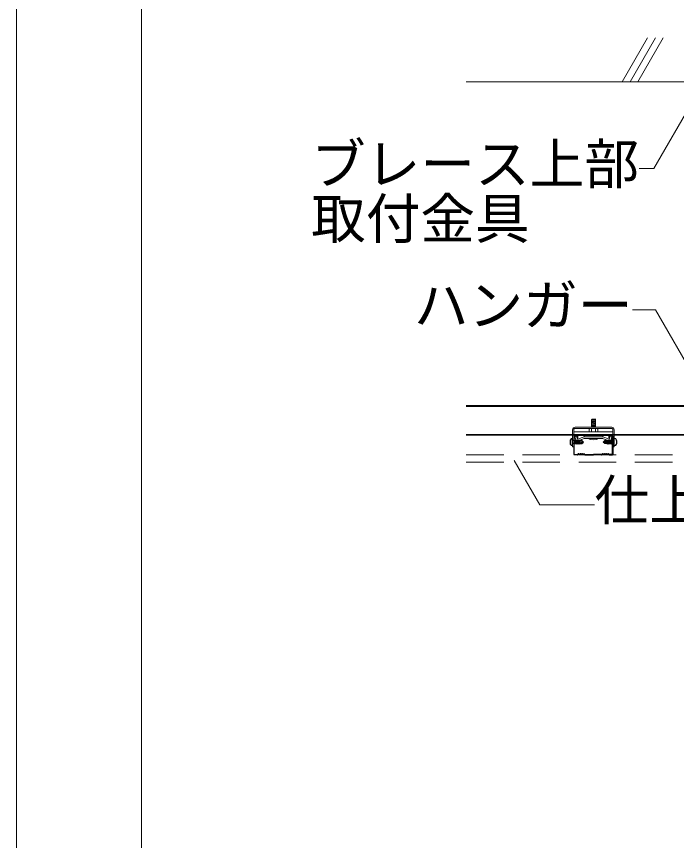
# Model space of a CAD drawing. Units: millimetres, scale not verified. Extents: x -7800 to 7800, y -5387 to 5300.
# Drawn here: x -7800 to -6955, y 170 to 1224 of the extents above; entities that cross this region are included whole.
import ezdxf
from ezdxf.enums import TextEntityAlignment as Align

# ---------------------------------------------------------------- set-up
doc = ezdxf.new("R2010")
doc.units = ezdxf.units.MM
doc.header["$LTSCALE"] = 40
doc.linetypes.add('DASHED1', pattern=[1.8, 1.2, -0.6])
doc.linetypes.add('DASHED2', pattern=[3, 2, -1])
for name, color, linetype, lineweight in [('7-2_野縁受け', 3, 'Continuous', 18), ('7-3_野縁', 2, 'Continuous', 25), ('7-6_文字', 7, 'Continuous', 18), ('7-9_躯体他', 4, 'Continuous', 9), ('7-A_クリップ', 7, 'Continuous', 18), ('7-B_補強金具・金具・その他', 3, 'Continuous', 18), ('7-C_ビス・アンカーボルト・強調図形', 2, 'Continuous', 25), ('7-D_パネル', 4, 'Continuous', 9), ('F-3_野縁', 3, 'Continuous', 18)]:
    doc.layers.add(name, color=color, linetype=linetype, lineweight=lineweight)
doc.styles.add('ＭＳ ゴシック', font='')
doc.styles.get('ＭＳ ゴシック').set_extended_font_data('MS Gothic')

msp = doc.modelspace()

# ---------------------------------------------------------------- linework, layer by layer
at = {"layer": '7-2_野縁受け'}
for p, q in [((-7223.98, 726.27), (-6933.73, 726.27)), ((-7223.98, 725.07), (-6933.73, 725.07)), ((-7223.98, 689.47), (-6933.73, 689.47)), ((-7223.98, 688.27), (-6933.73, 688.27))]:
    msp.add_line(p, q, dxfattribs=at)
at = {"layer": '7-2_野縁受け', "linetype": 'DASHED1'}
for p, q in [((-7086.09, 689.47), (-7036.12, 689.47)), ((-7086.09, 688.27), (-7036.12, 688.27))]:
    msp.add_line(p, q, dxfattribs=at)
at = {"layer": '7-3_野縁'}
for p, q in [((-7086.13, 687.27), (-7086.12, 664.31)), ((-7085.62, 664.29), (-7085.63, 687.27)), ((-7082.13, 688.27), (-7085.13, 688.27)), ((-7082.13, 687.77), (-7085.13, 687.77)), ((-7081.63, 685.27), (-7081.63, 687.27)), ((-7081.13, 685.27), (-7081.13, 687.27)), ((-7041.12, 685.27), (-7041.12, 687.27)), ((-7040.62, 685.27), (-7040.62, 687.27)), ((-7040.12, 688.27), (-7037.12, 688.27)), ((-7040.12, 687.77), (-7037.12, 687.77)), ((-7036.62, 664.29), (-7036.62, 687.27)), ((-7036.12, 687.27), (-7036.12, 664.31)), ((-7081.63, 685.27), (-7081.13, 685.27)), ((-7040.62, 685.27), (-7041.12, 685.27)), ((-7081.19, 663.92), (-7080.48, 664.62)), ((-7080.48, 664.62), (-7081.19, 663.92)), ((-7072.77, 664.62), (-7072.06, 663.92)), ((-7049.48, 664.62), (-7050.18, 663.92)), ((-7041.06, 663.92), (-7041.77, 664.62)), ((-7041.77, 664.62), (-7041.06, 663.92)), ((-7085.13, 663.77), (-7081.54, 663.77)), ((-7085.13, 663.77), (-7081.54, 663.77)), ((-7081.54, 663.27), (-7085.13, 663.27)), ((-7081.54, 663.27), (-7085.13, 663.27)), ((-7080.13, 664.27), (-7080.83, 663.56)), ((-7080.13, 664.27), (-7080.83, 663.56)), ((-7073.13, 664.27), (-7072.42, 663.56)), ((-7071.71, 663.77), (-7061.12, 663.77)), ((-7071.71, 663.27), (-7061.12, 663.27)), ((-7050.54, 663.77), (-7061.12, 663.77)), ((-7050.54, 663.27), (-7061.12, 663.27)), ((-7049.12, 664.27), (-7049.83, 663.56)), ((-7042.12, 664.27), (-7041.42, 663.56)), ((-7042.12, 664.27), (-7041.42, 663.56)), ((-7037.12, 663.77), (-7040.71, 663.77)), ((-7037.12, 663.77), (-7040.71, 663.77)), ((-7040.71, 663.27), (-7037.12, 663.27)), ((-7040.71, 663.27), (-7037.12, 663.27))]:
    msp.add_line(p, q, dxfattribs=at)
for centre, radius, start, end in [((-7085.13, 687.27), 1, 90.00299, 180.00299), ((-7085.13, 687.27), 0.5, 90.00299, 180.00299), ((-7082.13, 687.27), 1, 0.00299, 90.00299), ((-7082.13, 687.27), 0.5, 0.00299, 90.00299), ((-7040.12, 687.27), 1, 89.99699, 179.99699), ((-7040.12, 687.27), 0.5, 89.99699, 179.99699), ((-7037.12, 687.27), 1, 359.99699, 89.99699), ((-7037.12, 687.27), 0.5, 359.99699, 89.99699), ((-7080.13, 664.27), 0.5, 46.39717, 135), ((-7078.88, 665.58), 1.31, 226.39717, 313.60281), ((-7077.63, 664.27), 0.5, 36.86989, 133.60281), ((-7076.63, 665.02), 0.75, 216.86989, 323.1301), ((-7075.63, 664.27), 0.5, 36.86989, 143.1301), ((-7075.63, 664.27), 0.5, 46.39717, 143.1301), ((-7074.38, 665.58), 1.31, 226.39717, 313.60281), ((-7073.13, 664.27), 0.5, 44.99998, 133.60281), ((-7049.12, 664.27), 0.5, 46.39719, 135.00002), ((-7047.87, 665.58), 1.31, 226.39719, 313.60283), ((-7046.62, 664.27), 0.5, 36.8699, 143.13011), ((-7046.62, 664.27), 0.5, 36.8699, 133.60283), ((-7045.62, 665.02), 0.75, 216.8699, 323.13011), ((-7044.62, 664.27), 0.5, 46.39719, 143.13011), ((-7043.37, 665.58), 1.31, 226.39719, 313.60283), ((-7042.12, 664.27), 0.5, 45, 133.60283), ((-7085.13, 664.27), 1, 177.476, 270), ((-7085.13, 664.27), 1, 177.476, 270), ((-7085.13, 664.27), 0.5, 177.476, 270), ((-7085.13, 664.27), 0.5, 177.476, 270), ((-7081.54, 664.27), 0.5, 269.99998, 314.99998), ((-7081.54, 664.27), 0.5, 270, 314.99998), ((-7081.54, 664.27), 1, 270, 315), ((-7081.54, 664.27), 1, 270, 314.99998), ((-7078.88, 665.58), 1.81, 226.39717, 313.60281), ((-7076.63, 665.02), 1.25, 216.86989, 323.1301), ((-7074.38, 665.58), 1.81, 226.39717, 313.60281), ((-7071.71, 664.27), 1, 225, 270), ((-7071.71, 664.27), 0.5, 225, 270), ((-7050.54, 664.27), 0.5, 270, 315), ((-7050.54, 664.27), 1, 270, 315), ((-7047.87, 665.58), 1.81, 226.39719, 313.60283), ((-7045.62, 665.02), 1.25, 216.8699, 323.13011), ((-7043.37, 665.58), 1.81, 226.39719, 313.60283), ((-7040.71, 664.27), 1, 225, 270), ((-7040.71, 664.27), 1, 225.00002, 270), ((-7040.71, 664.27), 0.5, 225, 270), ((-7040.71, 664.27), 0.5, 225.00002, 270), ((-7037.12, 664.27), 1, 270, 2.524), ((-7037.12, 664.27), 1, 269.99997, 2.524), ((-7037.12, 664.27), 0.5, 270, 2.524), ((-7037.12, 664.27), 0.5, 269.99997, 2.524)]:
    msp.add_arc(centre, radius, start, end, dxfattribs=at)
at = {"layer": '7-6_文字'}
for p, q in [((-6933.79, 1116.03), (-6983.69, 1029.59)), ((-6983.69, 1029.59), (-7002.7, 1029.59)), ((-7011.1, 848.8), (-6981.65, 848.8)), ((-6925.95, 752.32), (-6981.65, 848.8)), ((-7162.68, 656.13), (-7129.83, 599.23)), ((-7059.75, 599.23), (-7129.83, 599.23))]:
    msp.add_line(p, q, dxfattribs=at)
at = {"layer": '7-9_躯体他'}
for p, q in [((-7024.1, 1140.74), (-6991.65, 1196.94)), ((-7014.1, 1140.74), (-6981.65, 1196.94)), ((-7004.1, 1140.74), (-6971.65, 1196.94)), ((-7223.98, 1140.74), (-4912.47, 1140.74))]:
    msp.add_line(p, q, dxfattribs=at)
at = {"layer": '7-A_クリップ'}
for p, q in [((-7058.09, 708.9), (-7064.09, 708.06)), ((-7064.09, 708.06), (-7063.34, 707.67)), ((-7058.09, 707.9), (-7064.09, 707.06)), ((-7064.09, 707.06), (-7063.34, 706.67)), ((-7063.34, 698.65), (-7063.34, 709.06)), ((-7063.34, 709.06), (-7058.84, 709.06)), ((-7058.09, 708.9), (-7058.84, 709.06)), ((-7058.84, 698.65), (-7058.84, 709.03)), ((-7058.09, 707.9), (-7058.84, 708.3)), ((-7058.09, 706.9), (-7058.84, 707.3)), ((-7066.59, 696.05), (-7066.59, 692.55)), ((-7065.93, 696.88), (-7066.4, 696.65)), ((-7065.93, 696.88), (-7066.4, 696.65)), ((-7065.59, 697.05), (-7056.59, 697.05)), ((-7065.24, 696.96), (-7063.59, 696.55)), ((-7065.24, 696.96), (-7063.59, 696.55)), ((-7063.59, 696.55), (-7063.59, 696.53)), ((-7063.59, 696.53), (-7063.59, 692.55)), ((-7058.09, 698.9), (-7059.9, 698.65)), ((-7058.87, 696.66), (-7058.59, 696.56)), ((-7058.09, 705.9), (-7058.84, 706.3)), ((-7058.09, 704.9), (-7058.84, 705.3)), ((-7058.09, 703.9), (-7058.84, 704.3)), ((-7058.09, 702.9), (-7058.84, 703.3)), ((-7058.09, 701.9), (-7058.84, 702.3)), ((-7058.09, 700.9), (-7058.84, 701.3)), ((-7058.09, 699.9), (-7058.84, 700.3)), ((-7058.09, 698.9), (-7058.84, 699.3)), ((-7056.95, 696.96), (-7058.59, 696.56)), ((-7056.95, 696.96), (-7058.59, 696.56)), ((-7056.27, 696.89), (-7055.8, 696.66)), ((-7056.27, 696.89), (-7055.8, 696.66)), ((-7055.59, 696.05), (-7055.59, 692.55)), ((-7086.09, 692.55), (-7086.09, 688.25)), ((-7086.09, 692.55), (-7036.12, 692.55)), ((-7086.09, 688.25), (-7036.12, 688.25)), ((-7082.89, 687.26), (-7085.05, 686.47)), ((-7083.85, 683.19), (-7085.05, 686.47)), ((-7083.65, 682.63), (-7085.05, 686.47)), ((-7081.45, 683.32), (-7082.89, 687.26)), ((-7073.09, 686.36), (-7081.45, 683.32)), ((-7073.09, 688.25), (-7073.09, 686.36)), ((-7073.09, 686.36), (-7061.09, 686.36)), ((-7066.59, 692.55), (-7055.59, 692.55)), ((-7049.1, 686.36), (-7061.09, 686.36)), ((-7049.1, 686.36), (-7061.09, 686.36)), ((-7049.1, 686.36), (-7061.09, 686.36)), ((-7049.1, 686.36), (-7041.7, 683.67)), ((-7049.09, 688.25), (-7049.09, 686.36)), ((-7038.49, 682.82), (-7037.43, 686.78)), ((-7080.68, 681.26), (-7072.99, 684.06)), ((-7054.09, 684.06), (-7068.09, 684.06)), ((-7061.09, 684.06), (-7051.95, 684.06)), ((-7061.09, 684.06), (-7051.36, 684.06)), ((-7061.09, 684.06), (-7049.88, 684.06)), ((-7051.61, 684.06), (-7049.88, 684.06)), ((-7051.12, 684.06), (-7049.2, 684.06)), ((-7045.96, 682.88), (-7049.2, 684.06)), ((-7041.51, 681.26), (-7046.7, 683.15)), ((-7041.99, 683.77), (-7040.74, 683.32))]:
    msp.add_line(p, q, dxfattribs=at)
for points in [[(-7058.09, 706.9), (-7064.09, 706.06), (-7063.34, 705.67)], [(-7058.09, 705.9), (-7064.09, 705.06), (-7063.34, 704.67)], [(-7058.09, 704.9), (-7064.09, 704.06), (-7063.34, 703.67)], [(-7058.09, 703.9), (-7064.09, 703.06), (-7063.34, 702.67)], [(-7058.09, 702.9), (-7064.09, 702.06), (-7063.34, 701.67)], [(-7058.09, 701.9), (-7064.09, 701.06), (-7063.34, 700.67)], [(-7058.09, 700.9), (-7064.09, 700.06), (-7063.34, 699.67)], [(-7058.09, 699.9), (-7064.09, 699.06), (-7063.34, 698.67)], [(-7058.87, 696.66), (-7058.59, 696.56), (-7058.59, 692.55)], [(-7081.45, 683.32), (-7082.89, 687.26), (-7085.05, 686.47)], [(-7040.74, 683.32), (-7039.65, 687.37), (-7037.43, 686.78)], [(-7061.09, 684.06), (-7072.31, 684.06), (-7072.99, 684.06)]]:
    msp.add_lwpolyline(points, dxfattribs=at)
for centre, radius, start, end in [((-7065.59, 696.05), 1, 90, 180), ((-7065.48, 695.99), 1, 75.942, 116.60205), ((-7065.48, 695.99), 1, 75.942, 116.60205), ((-7061.09, 690.55), 6.5, 70.01814, 112.61984), ((-7061.09, 690.55), 6.5, 70.01814, 112.61984), ((-7056.71, 695.99), 1, 63.73468, 103.86021), ((-7056.71, 695.99), 1, 63.73468, 103.86021), ((-7056.59, 696.05), 1, 0, 90), ((-7081.49, 683.42), 2.3, 199.99997, 299.99998), ((-7061.09, 698.06), 15.65, 243.43494, 296.56505), ((-7040.71, 683.42), 2.3, 245, 345)]:
    msp.add_arc(centre, radius, start, end, dxfattribs=at)
at = {"layer": '7-B_補強金具・金具・その他'}
for p, q in [((-7037.72, 698.65), (-7084.53, 698.65)), ((-7037.72, 697.05), (-7084.53, 697.05)), ((-7087.73, 695.45), (-7087.73, 673.65)), ((-7086.13, 695.45), (-7086.13, 673.65)), ((-7034.52, 695.45), (-7034.52, 673.65)), ((-7087.73, 673.65), (-7086.13, 673.65))]:
    msp.add_line(p, q, dxfattribs=at)
msp.add_lwpolyline([(-7036.12, 695.45), (-7036.12, 673.65), (-7034.52, 673.65)], dxfattribs=at)
for centre, radius, start, end in [((-7084.53, 695.45), 3.2, 90, 180.00244), ((-7084.53, 695.45), 1.6, 90, 180.00244), ((-7037.72, 695.45), 3.2, 359.99878, 90), ((-7037.72, 695.45), 1.6, 359.99878, 90)]:
    msp.add_arc(centre, radius, start, end, dxfattribs=at)
at = {"layer": '7-C_ビス・アンカーボルト・強調図形'}
for p, q in [((-7088.23, 684.14), (-7087.73, 684.14)), ((-7088.23, 675.14), (-7087.73, 675.14)), ((-7087.73, 675.14), (-7087.73, 684.14)), ((-7084.78, 681.5), (-7085.6, 681.5)), ((-7084.78, 677.75), (-7085.6, 677.75)), ((-7085.34, 677.75), (-7084.78, 680.57)), ((-7085.09, 677.13), (-7085.34, 677.75)), ((-7085.09, 677.13), (-7084.78, 678.66)), ((-7085.09, 677.13), (-7084.78, 677.5)), ((-7084.58, 681.51), (-7084.77, 681.51)), ((-7084.77, 680.58), (-7084.58, 681.51)), ((-7084.76, 678.68), (-7084.07, 682.14)), ((-7083.81, 677.77), (-7084.76, 677.77)), ((-7084.76, 677.52), (-7084.56, 677.77)), ((-7084.58, 681.52), (-7084.07, 682.14)), ((-7084.56, 677.77), (-7083.81, 681.52)), ((-7083.81, 681.52), (-7084.07, 682.14)), ((-7083.06, 681.52), (-7083.81, 681.52)), ((-7083.55, 677.14), (-7083.81, 677.77)), ((-7083.55, 677.14), (-7082.55, 682.14)), ((-7082.3, 681.52), (-7082.55, 682.14)), ((-7081.55, 681.52), (-7082.3, 681.52)), ((-7082.04, 677.14), (-7081.04, 682.14)), ((-7080.78, 677.77), (-7081.53, 677.77)), ((-7080.78, 681.52), (-7081.04, 682.14)), ((-7080.03, 681.52), (-7080.78, 681.52)), ((-7080.52, 677.14), (-7080.78, 677.77)), ((-7080.52, 677.14), (-7079.52, 682.14)), ((-7079.27, 677.77), (-7080.02, 677.77)), ((-7079.27, 681.52), (-7079.52, 682.14)), ((-7078.52, 681.52), (-7079.27, 681.52)), ((-7079.01, 677.14), (-7079.27, 677.77)), ((-7079.01, 677.14), (-7078.01, 682.14)), ((-7078.5, 677.77), (-7074.58, 680.47)), ((-7077.75, 681.52), (-7078.01, 682.14)), ((-7043.75, 677.77), (-7047.67, 680.47)), ((-7044.5, 681.52), (-7044.24, 682.14)), ((-7043.24, 677.14), (-7044.24, 682.14)), ((-7043.74, 681.52), (-7042.99, 681.52)), ((-7043.24, 677.14), (-7042.99, 677.77)), ((-7042.99, 681.52), (-7042.73, 682.14)), ((-7042.99, 677.77), (-7042.24, 677.77)), ((-7041.73, 677.14), (-7042.73, 682.14)), ((-7042.22, 681.52), (-7041.47, 681.52)), ((-7041.73, 677.14), (-7041.47, 677.77)), ((-7041.47, 681.52), (-7041.21, 682.14)), ((-7041.47, 677.77), (-7040.72, 677.77)), ((-7040.21, 677.14), (-7041.21, 682.14)), ((-7040.71, 681.52), (-7039.96, 681.52)), ((-7039.96, 681.52), (-7039.7, 682.14)), ((-7038.7, 677.14), (-7039.7, 682.14)), ((-7039.19, 681.52), (-7038.44, 681.52)), ((-7038.7, 677.14), (-7038.44, 677.77)), ((-7038.44, 681.52), (-7038.18, 682.14)), ((-7037.69, 677.77), (-7038.44, 681.52)), ((-7038.44, 677.77), (-7037.49, 677.77)), ((-7037.49, 678.68), (-7038.18, 682.14)), ((-7037.68, 681.52), (-7038.18, 682.14)), ((-7037.49, 677.52), (-7037.69, 677.77)), ((-7037.67, 681.51), (-7037.49, 681.51)), ((-7037.49, 680.58), (-7037.67, 681.51)), ((-7037.47, 681.5), (-7036.65, 681.5)), ((-7036.91, 677.75), (-7037.47, 680.57)), ((-7037.17, 677.13), (-7037.47, 678.66)), ((-7037.47, 677.75), (-7036.65, 677.75)), ((-7037.17, 677.13), (-7037.47, 677.5)), ((-7037.17, 677.13), (-7036.91, 677.75)), ((-7034.53, 675.14), (-7034.53, 684.14)), ((-7034.03, 684.14), (-7034.53, 684.14)), ((-7034.03, 675.14), (-7034.53, 675.14))]:
    msp.add_line(p, q, dxfattribs=at)
at = {"layer": '7-C_ビス・アンカーボルト・強調図形', "linetype": 'DASHED2'}
for p, q in [((-7087.72, 681.51), (-7087.75, 681.51)), ((-7085.6, 681.5), (-7087.73, 681.5)), ((-7085.6, 677.75), (-7087.73, 677.75)), ((-7087.72, 677.76), (-7087.72, 677.76)), ((-7036.65, 681.5), (-7034.52, 681.5)), ((-7036.65, 677.75), (-7034.52, 677.75)), ((-7034.54, 681.51), (-7034.5, 681.51)), ((-7034.54, 677.76), (-7034.53, 677.76))]:
    msp.add_line(p, q, dxfattribs=at)
at = {"layer": '7-C_ビス・アンカーボルト・強調図形'}
for points in [[(-7083.81, 677.77), (-7083.06, 681.52), (-7082.55, 682.14)], [(-7083.55, 677.14), (-7083.05, 677.77), (-7082.3, 681.52)], [(-7082.04, 677.14), (-7082.3, 677.77), (-7083.05, 677.77)], [(-7082.3, 677.77), (-7081.55, 681.52), (-7081.04, 682.14)], [(-7082.04, 677.14), (-7081.53, 677.77), (-7080.78, 681.52)], [(-7080.78, 677.77), (-7080.03, 681.52), (-7079.52, 682.14)], [(-7080.52, 677.14), (-7080.02, 677.77), (-7079.27, 681.52)], [(-7079.27, 677.77), (-7078.52, 681.52), (-7078.01, 682.14)], [(-7079.01, 677.14), (-7078.5, 677.77), (-7077.75, 681.52)], [(-7078.6, 677.64), (-7075.75, 677.64), (-7073.75, 679.64), (-7075.75, 681.64), (-7077.8, 681.64)], [(-7043.65, 677.64), (-7046.5, 677.64), (-7048.5, 679.64), (-7046.5, 681.64), (-7044.45, 681.64)], [(-7043.24, 677.14), (-7043.75, 677.77), (-7044.5, 681.52)], [(-7042.99, 677.77), (-7043.74, 681.52), (-7044.24, 682.14)], [(-7041.73, 677.14), (-7042.24, 677.77), (-7042.99, 681.52)], [(-7041.47, 677.77), (-7042.22, 681.52), (-7042.73, 682.14)], [(-7040.21, 677.14), (-7040.72, 677.77), (-7041.47, 681.52)], [(-7039.96, 677.77), (-7040.71, 681.52), (-7041.21, 682.14)], [(-7040.21, 677.14), (-7039.96, 677.77), (-7039.21, 677.77)], [(-7038.7, 677.14), (-7039.21, 677.77), (-7039.96, 681.52)], [(-7038.44, 677.77), (-7039.19, 681.52), (-7039.7, 682.14)]]:
    msp.add_lwpolyline(points, dxfattribs=at)
for centre, radius, start, end in [((-7080.4, 679.64), 10.62, 166.10396, 180.00002), ((-7080.4, 679.64), 10.62, 180, 193.89606), ((-7088.23, 681.58), 2.56, 90, 166.10396), ((-7088.23, 677.71), 2.56, 193.89606, 270), ((-7074.58, 680.47), 1.66, 135, 214.55244), ((-7047.67, 680.47), 1.66, 325.44756, 45), ((-7034.03, 681.58), 2.56, 13.89604, 90), ((-7034.03, 677.71), 2.56, 270, 346.10394), ((-7041.85, 679.64), 10.62, 359.99998, 13.89604), ((-7041.85, 679.64), 10.62, 346.10394, 0)]:
    msp.add_arc(centre, radius, start, end, dxfattribs=at)
at = {"layer": '7-D_パネル', "linetype": 'DASHED1'}
for p, q in [((-7223.98, 663.27), (-4912.47, 663.27)), ((-7223.98, 653.77), (-4912.47, 653.77))]:
    msp.add_line(p, q, dxfattribs=at)
at = {"layer": 'F-3_野縁'}
for p, q in [((-7800, 5300), (-7800, -5300)), ((-7640, 1820), (-7640, -4500))]:
    msp.add_line(p, q, dxfattribs=at)

# ---------------------------------------------------------------- texts
at = {"layer": '7-6_文字', "style": 'ＭＳ ゴシック'}
for s, p in [('ブレース上部', (-7422.7, 994.59)), ('取付金具\u3000\u3000', (-7422.7, 924.59)), ('ハンガー', (-7291.1, 813.8)), ('仕上げ材', (-7059.75, 564.23))]:
    msp.add_text(s, height=51.32, dxfattribs=at).set_placement(p, align=Align.BOTTOM_LEFT)

doc.saveas('drawing.dxf')
